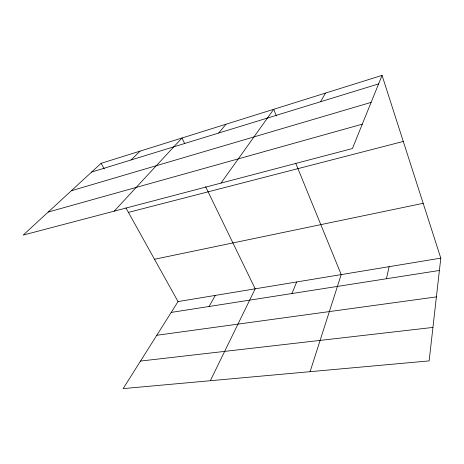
<?xml version="1.0" encoding="UTF-8"?>
<svg xmlns="http://www.w3.org/2000/svg" width="464" height="464" viewBox="0 0 464 464"><rect width="100%" height="100%" fill="white"/><g stroke="black" fill="none" stroke-linecap="round" stroke-linejoin="round"><path stroke-width="0.7" d="M440.8 258.135L429.142 360.893L123.146 388.617L178.037 301.571L440.8 258.135L382.058 75.383L101.129 163.311L23.2 235.074L352.408 148.55L382.058 75.383M386.425 278.76L389.116 266.678M310.085 371.681L341.214 274.595L295.783 163.369M291.96 293.532L296.687 281.955M210.325 380.718L255.2 288.817L205.61 186.679M209.073 306.495L215.308 295.406M320.537 101.744L325.525 93.078M221.009 183.083L273.696 109.295L276.393 115.89M218.701 133.035L226.009 124.224M114.19 211.161L181.975 138.005L184.771 143.753M131.092 159.958L140.018 151.136M91.588 172.092L378.601 83.903M71.334 190.745L371.113 102.387M48.21 212.042L362.291 124.161M128.429 212.39L403.291 141.45M154.506 259.266L423.18 203.319M171.199 312.417L439.402 270.471M156.786 335.275L436.404 296.89M140.517 361.067L432.941 327.422M101.129 163.311L104.255 168.937M125.964 207.953L178.037 301.571"/></g></svg>
